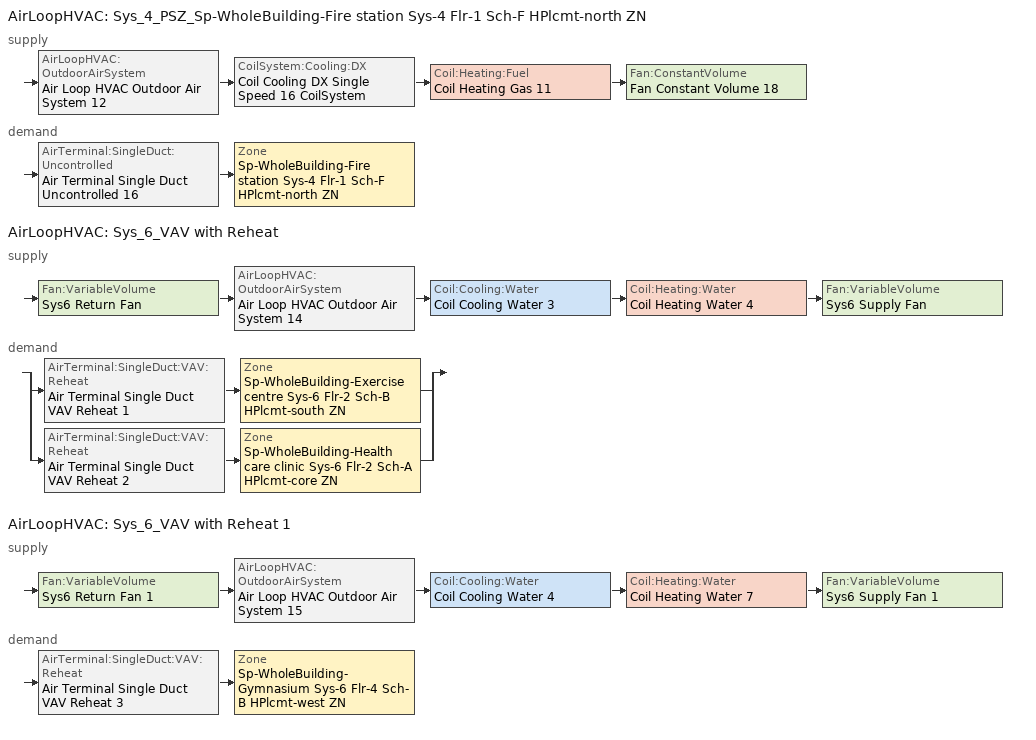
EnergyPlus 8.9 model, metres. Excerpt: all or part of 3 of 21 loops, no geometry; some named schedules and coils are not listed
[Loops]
AirLoopHVAC 'Sys_4_PSZ_Sp-WholeBuilding-Fire station Sys-4 Flr-1 Sch-F HPlcmt-north ZN'
 supply: AirLoopHVAC:OutdoorAirSystem 'Air Loop HVAC Outdoor Air System 12' > CoilSystem:Cooling:DX 'Coil Cooling DX Single Speed 16 CoilSystem' > Coil:Heating:Fuel 'Coil Heating Gas 11' > Fan:ConstantVolume 'Fan Constant Volume 18'
 demand: AirTerminal:SingleDuct:Uncontrolled 'Air Terminal Single Duct Uncontrolled 16' > Zone 'Sp-WholeBuilding-Fire station Sys-4 Flr-1 Sch-F HPlcmt-north ZN'
AirLoopHVAC 'Sys_6_VAV with Reheat'
 supply: Fan:VariableVolume 'Sys6 Return Fan' > AirLoopHVAC:OutdoorAirSystem 'Air Loop HVAC Outdoor Air System 14' > Coil:Cooling:Water 'Coil Cooling Water 3' > Coil:Heating:Water 'Coil Heating Water 4' > Fan:VariableVolume 'Sys6 Supply Fan'
 demand: split
  | AirTerminal:SingleDuct:VAV:Reheat 'Air Terminal Single Duct VAV Reheat 1' > Zone 'Sp-WholeBuilding-Exercise centre Sys-6 Flr-2 Sch-B HPlcmt-south ZN'
  | AirTerminal:SingleDuct:VAV:Reheat 'Air Terminal Single Duct VAV Reheat 2' > Zone 'Sp-WholeBuilding-Health care clinic Sys-6 Flr-2 Sch-A HPlcmt-core ZN'
AirLoopHVAC 'Sys_6_VAV with Reheat 1'
 supply: Fan:VariableVolume 'Sys6 Return Fan 1' > AirLoopHVAC:OutdoorAirSystem 'Air Loop HVAC Outdoor Air System 15' > Coil:Cooling:Water 'Coil Cooling Water 4' > Coil:Heating:Water 'Coil Heating Water 7' > Fan:VariableVolume 'Sys6 Supply Fan 1'
 demand: AirTerminal:SingleDuct:VAV:Reheat 'Air Terminal Single Duct VAV Reheat 3' > Zone 'Sp-WholeBuilding-Gymnasium Sys-6 Flr-4 Sch-B HPlcmt-west ZN'
[ZoneControl:Thermostat] Control Object Type 1=ThermostatSetpoint:DualSetpoint
Name | Zone or ZoneList | Control Type Schedule | Control Name 1
Sp-WholeBuilding-Exercise centre Sys-6 Flr-2 Sch-B HPlcmt-south ZN Thermostat | Sp-WholeBuilding-Exercise centre Sys-6 Flr-2 Sch-B HPlcmt-south ZN | Sp-WholeBuilding-Exercise centre Sys-6 Flr-2 Sch-B HPlcmt-south ZN Thermostat Schedule | Exercise centre WholeBuilding Thermostat 2
Sp-WholeBuilding-Fire station Sys-4 Flr-1 Sch-F HPlcmt-north ZN Thermostat | Sp-WholeBuilding-Fire station Sys-4 Flr-1 Sch-F HPlcmt-north ZN | Sp-WholeBuilding-Fire station Sys-4 Flr-1 Sch-F HPlcmt-north ZN Thermostat Schedule | Fire station WholeBuilding Thermostat 2
Sp-WholeBuilding-Gymnasium Sys-6 Flr-4 Sch-B HPlcmt-west ZN Thermostat | Sp-WholeBuilding-Gymnasium Sys-6 Flr-4 Sch-B HPlcmt-west ZN | Sp-WholeBuilding-Gymnasium Sys-6 Flr-4 Sch-B HPlcmt-west ZN Thermostat Schedule | Gymnasium WholeBuilding Thermostat 2
Sp-WholeBuilding-Health care clinic Sys-6 Flr-2 Sch-A HPlcmt-core ZN Thermostat | Sp-WholeBuilding-Health care clinic Sys-6 Flr-2 Sch-A HPlcmt-core ZN | Sp-WholeBuilding-Health care clinic Sys-6 Flr-2 Sch-A HPlcmt-core ZN Thermostat Schedule | Health care clinic WholeBuilding Thermostat 2
[ThermostatSetpoint:DualSetpoint]
Name | Heating Setpoint Temperature Schedule | Cooling Setpoint Temperature Schedule
Exercise centre WholeBuilding Thermostat 2; Gymnasium WholeBuilding Thermostat 2 | NECB-B-Thermostat Setpoint-Heating | NECB-B-Thermostat Setpoint-Cooling
Fire station WholeBuilding Thermostat 2 | NECB-F-Thermostat Setpoint-Heating | NECB-F-Thermostat Setpoint-Cooling
Health care clinic WholeBuilding Thermostat 2 | NECB-A-Thermostat Setpoint-Heating | NECB-A-Thermostat Setpoint-Cooling
[AirTerminal:SingleDuct:Uncontrolled]
Air Terminal Single Duct Uncontrolled 16: Availability Schedule=Always On Discrete; Maximum Air Flow Rate {m3/s}=AutoSize
[Zone equipment]
Sp-WholeBuilding-Exercise centre Sys-6 Flr-2 Sch-B HPlcmt-south ZN: Air Terminal Single Duct VAV Reheat 1, Zone HVAC Baseboard Convective Water 16
Sp-WholeBuilding-Fire station Sys-4 Flr-1 Sch-F HPlcmt-north ZN: Air Terminal Single Duct Uncontrolled 16, Zone HVAC Baseboard Convective Water 14
Sp-WholeBuilding-Gymnasium Sys-6 Flr-4 Sch-B HPlcmt-west ZN: Air Terminal Single Duct VAV Reheat 3, Zone HVAC Baseboard Convective Water 18
Sp-WholeBuilding-Health care clinic Sys-6 Flr-2 Sch-A HPlcmt-core ZN: Air Terminal Single Duct VAV Reheat 2, Zone HVAC Baseboard Convective Water 17
[Sizing:Zone] Zone Cooling Design Supply Air Temperature Input Method=SupplyAirTemperature; Zone Cooling Design Supply Air Temperature {C}=13; Zone Cooling Design Supply Air Temperature Difference {deltaC}=11.11; Zone Heating Design Supply Air Temperature Input Method=SupplyAirTemperature; Zone Heating Design Supply Air Temperature {C}=43; Zone Heating Design Supply Air Temperature Difference {deltaC}=11.11; Zone Cooling Design Supply Air Humidity Ratio {kgWater/kgDryAir}=0.0085; Zone Heating Design Supply Air Humidity Ratio {kgWater/kgDryAir}=0.008; Zone Heating Sizing Factor=1.3; Zone Cooling Sizing Factor=1.1; Cooling Design Air Flow Method=DesignDay; Cooling Design Air Flow Rate {m3/s}=0; Cooling Minimum Air Flow per Zone Floor Area {m3/s-m2}=0.000762; Cooling Minimum Air Flow {m3/s}=0; Cooling Minimum Air Flow Fraction=0; Heating Design Air Flow Method=DesignDay; Heating Design Air Flow Rate {m3/s}=0; Heating Maximum Air Flow per Zone Floor Area {m3/s-m2}=0.002032; Heating Maximum Air Flow {m3/s}=0.141576; Heating Maximum Air Flow Fraction=0.3; Account for Dedicated Outdoor Air System=No
Name | Design Specification Outdoor Air Object | Design Specification Zone Air Distribution Object
Sp-WholeBuilding-Exercise centre Sys-6 Flr-2 Sch-B HPlcmt-south ZN | Exercise centre WholeBuilding Ventilation | Sp-WholeBuilding-Exercise centre Sys-6 Flr-2 Sch-B HPlcmt-south ZN Design Spec Zone Air Dist
Sp-WholeBuilding-Fire station Sys-4 Flr-1 Sch-F HPlcmt-north ZN | Fire station WholeBuilding Ventilation | Sp-WholeBuilding-Fire station Sys-4 Flr-1 Sch-F HPlcmt-north ZN Design Spec Zone Air Dist
Sp-WholeBuilding-Gymnasium Sys-6 Flr-4 Sch-B HPlcmt-west ZN | Gymnasium WholeBuilding Ventilation | Sp-WholeBuilding-Gymnasium Sys-6 Flr-4 Sch-B HPlcmt-west ZN Design Spec Zone Air Dist
Sp-WholeBuilding-Health care clinic Sys-6 Flr-2 Sch-A HPlcmt-core ZN | Health care clinic WholeBuilding Ventilation | Sp-WholeBuilding-Health care clinic Sys-6 Flr-2 Sch-A HPlcmt-core ZN Design Spec Zone Air Dist
[DesignSpecification:ZoneAirDistribution] Zone Air Distribution Effectiveness in Cooling Mode=1; Zone Air Distribution Effectiveness in Heating Mode=1
Sp-WholeBuilding-Exercise centre Sys-6 Flr-2 Sch-B HPlcmt-south ZN Design Spec Zone Air Dist; Sp-WholeBuilding-Fire station Sys-4 Flr-1 Sch-F HPlcmt-north ZN Design Spec Zone Air Dist; Sp-WholeBuilding-Gymnasium Sys-6 Flr-4 Sch-B HPlcmt-west ZN Design Spec Zone Air Dist; Sp-WholeBuilding-Health care clinic Sys-6 Flr-2 Sch-A HPlcmt-core ZN Design Spec Zone Air Dist
[Controller:MechanicalVentilation] Availability Schedule=Always On Discrete; Demand Controlled Ventilation=No; System Outdoor Air Method=ZoneSum
Name | Zone Name 1 | Design Specification Outdoor Air Object Name 1 | Design Specification Zone Air Distribution Object Name 1 | Zone Name 2 | Design Specification Outdoor Air Object Name 2 | Design Specification Zone Air Distribution Object Name 2
Controller Mechanical Ventilation 14 | Sp-WholeBuilding-Exercise centre Sys-6 Flr-2 Sch-B HPlcmt-south ZN | Exercise centre WholeBuilding Ventilation | Sp-WholeBuilding-Exercise centre Sys-6 Flr-2 Sch-B HPlcmt-south ZN Design Spec Zone Air Dist | Sp-WholeBuilding-Health care clinic Sys-6 Flr-2 Sch-A HPlcmt-core ZN | Health care clinic WholeBuilding Ventilation | Sp-WholeBuilding-Health care clinic Sys-6 Flr-2 Sch-A HPlcmt-core ZN Design Spec Zone Air Dist
Controller Mechanical Ventilation 12 | Sp-WholeBuilding-Fire station Sys-4 Flr-1 Sch-F HPlcmt-north ZN | Fire station WholeBuilding Ventilation | Sp-WholeBuilding-Fire station Sys-4 Flr-1 Sch-F HPlcmt-north ZN Design Spec Zone Air Dist
Controller Mechanical Ventilation 15 | Sp-WholeBuilding-Gymnasium Sys-6 Flr-4 Sch-B HPlcmt-west ZN | Gymnasium WholeBuilding Ventilation | Sp-WholeBuilding-Gymnasium Sys-6 Flr-4 Sch-B HPlcmt-west ZN Design Spec Zone Air Dist
[DesignSpecification:OutdoorAir] Outdoor Air Method=Sum; Outdoor Air Flow per Person {m3/s-person}=0; Outdoor Air Flow per Zone {m3/s}=0; Outdoor Air Flow Air Changes per Hour {1/hr}=0
Name | Outdoor Air Flow per Zone Floor Area {m3/s-m2}
Exercise centre WholeBuilding Ventilation; Gymnasium WholeBuilding Ventilation | 0.00124968
Fire station WholeBuilding Ventilation | 0.00075184
Health care clinic WholeBuilding Ventilation | 0.002286
[AirTerminal:SingleDuct:VAV:Reheat] Availability Schedule=Always On Discrete; Maximum Air Flow Rate {m3/s}=Autosize; Zone Minimum Air Flow Input Method=Constant; Constant Minimum Air Flow Fraction=0.3; Maximum Hot Water or Steam Flow Rate {m3/s}=Autosize; Minimum Hot Water or Steam Flow Rate {m3/s}=0; Convergence Tolerance=0.001; Damper Heating Action=Normal; Maximum Flow per Zone Floor Area During Reheat {m3/s-m2}=Autocalculate; Maximum Flow Fraction During Reheat=Autocalculate; Maximum Reheat Air Temperature {C}=43
Name | Fixed Minimum Air Flow Rate {m3/s} | Reheat Coil
Air Terminal Single Duct VAV Reheat 1 | 3.75 | Coil Heating Water 5
Air Terminal Single Duct VAV Reheat 3 | 3.75 | Coil Heating Water 8
Air Terminal Single Duct VAV Reheat 2 | 5 | Coil Heating Water 6
[Coil:Heating:Water] Availability Schedule=Always On Discrete; U-Factor Times Area Value {W/K}=Autosize; Maximum Water Flow Rate {m3/s}=Autosize; Performance Input Method=UFactorTimesAreaAndDesignWaterFlowRate; Rated Capacity {W}=Autosize; Rated Inlet Water Temperature {C}=82.2; Rated Inlet Air Temperature {C}=16.6; Rated Outlet Water Temperature {C}=71.1; Rated Outlet Air Temperature {C}=32.2; Rated Ratio for Air and Water Convection=0.5
Coil Heating Water 4; Coil Heating Water 7
[Fan:ConstantVolume]
Fan Constant Volume 18: Availability Schedule=Always On Discrete; Fan Total Efficiency=0.7; Pressure Rise {Pa}=250; Maximum Flow Rate {m3/s}=AutoSize; Motor Efficiency=0.9; Motor In Airstream Fraction=1
[Coil:Cooling:DX:SingleSpeed]
Coil Cooling DX Single Speed 16: Availability Schedule=Always On Discrete; Gross Rated Total Cooling Capacity {W}=Autosize; Gross Rated Sensible Heat Ratio=Autosize; Gross Rated Cooling COP {W/W}=3; Rated Air Flow Rate {m3/s}=Autosize; Rated Evaporator Fan Power Per Volume Flow Rate {W/(m3/s)}=773.3; Total Cooling Capacity Function of Temperature Curve=Curve Biquadratic 35; Total Cooling Capacity Function of Flow Fraction Curve=Curve Quadratic 42; Energy Input Ratio Function of Temperature Curve=Curve Biquadratic 36; Energy Input Ratio Function of Flow Fraction Curve=Curve Quadratic 43; Part Load Fraction Correlation Curve=Curve Cubic 7; Condenser Type=AirCooled; Evaporative Condenser Effectiveness=0; Evaporative Condenser Air Flow Rate {m3/s}=Autosize; Evaporative Condenser Pump Rated Power Consumption {W}=Autosize; Crankcase Heater Capacity {W}=0; Maximum Outdoor Dry-Bulb Temperature for Crankcase Heater Operation {C}=0; Basin Heater Capacity {W/K}=0; Basin Heater Setpoint Temperature {C}=10
[Coil:Cooling:Water] Availability Schedule=Always On Discrete; Design Water Flow Rate {m3/s}=Autosize; Design Air Flow Rate {m3/s}=Autosize; Design Inlet Water Temperature {C}=Autosize; Design Inlet Air Temperature {C}=Autosize; Design Outlet Air Temperature {C}=Autosize; Design Inlet Air Humidity Ratio {kgWater/kgDryAir}=Autosize; Design Outlet Air Humidity Ratio {kgWater/kgDryAir}=Autosize; Type of Analysis=SimpleAnalysis; Heat Exchanger Configuration=CrossFlow
Coil Cooling Water 3; Coil Cooling Water 4
[AirLoopHVAC] Design Supply Air Flow Rate {m3/s}=AutoSize
Sys_4_PSZ_Sp-WholeBuilding-Fire station Sys-4 Flr-1 Sch-F HPlcmt-north ZN; Sys_6_VAV with Reheat; Sys_6_VAV with Reheat 1
[Sizing:System] Type of Load to Size On=Sensible; Design Outdoor Air Flow Rate {m3/s}=Autosize; Preheat Design Temperature {C}=7; Preheat Design Humidity Ratio {kgWater/kgDryAir}=0.008; Precool Design Humidity Ratio {kgWater/kgDryAir}=0.008; Central Cooling Design Supply Air Temperature {C}=13; Type of Zone Sum to Use=NonCoincident; 100% Outdoor Air in Cooling=No; 100% Outdoor Air in Heating=No; Central Cooling Design Supply Air Humidity Ratio {kgWater/kgDryAir}=0.0085; Central Heating Design Supply Air Humidity Ratio {kgWater/kgDryAir}=0.008; Cooling Supply Air Flow Rate Method=DesignDay; Cooling Supply Air Flow Rate {m3/s}=0; Cooling Supply Air Flow Rate Per Floor Area {m3/s-m2}=0.00996765; Cooling Fraction of Autosized Cooling Supply Air Flow Rate=1; Cooling Supply Air Flow Rate Per Unit Cooling Capacity {m3/s-W}=3.94755e-05; Heating Supply Air Flow Rate Method=DesignDay; Heating Supply Air Flow Rate {m3/s}=0; Heating Supply Air Flow Rate Per Floor Area {m3/s-m2}=0.00996765; Heating Fraction of Autosized Heating Supply Air Flow Rate=1; Heating Fraction of Autosized Cooling Supply Air Flow Rate=1; Heating Supply Air Flow Rate Per Unit Heating Capacity {m3/s-W}=3.15882e-05; System Outdoor Air Method=ZoneSum; Zone Maximum Outdoor Air Fraction=1; Cooling Design Capacity Method=CoolingDesignCapacity; Cooling Design Capacity {W}=Autosize; Cooling Design Capacity Per Floor Area {W/m2}=234.7; Fraction of Autosized Cooling Design Capacity=1; Heating Design Capacity Method=HeatingDesignCapacity; Heating Design Capacity {W}=Autosize; Heating Design Capacity Per Floor Area {W/m2}=157; Fraction of Autosized Heating Design Capacity=1; Central Cooling Capacity Control Method=OnOff
Name | Central Heating Maximum System Air Flow Ratio | Precool Design Temperature {C} | Central Heating Design Supply Air Temperature {C}
Sys_4_PSZ_Sp-WholeBuilding-Fire station Sys-4 Flr-1 Sch-F HPlcmt-north ZN | 1 | 13 | 43
Sys_6_VAV with Reheat; Sys_6_VAV with Reheat 1 | 0.3 | 12.8 | 13.1
[Controller:WaterCoil] Control Variable=Temperature; Actuator Variable=Flow; Controller Convergence Tolerance {deltaC}=Autosize; Maximum Actuated Flow {m3/s}=Autosize; Minimum Actuated Flow {m3/s}=0
Name | Action
Controller Water Coil 7; Controller Water Coil 11 | Reverse
Controller Water Coil 6; Controller Water Coil 10 | Normal
[Controller:OutdoorAir] Minimum Outdoor Air Flow Rate {m3/s}=Autosize; Maximum Outdoor Air Flow Rate {m3/s}=Autosize; Economizer Control Type=NoEconomizer; Economizer Control Action Type=ModulateFlow; Economizer Maximum Limit Dry-Bulb Temperature {C}=28; Economizer Maximum Limit Enthalpy {J/kg}=64000; Economizer Minimum Limit Dry-Bulb Temperature {C}=-100; Lockout Type=NoLockout; Minimum Limit Type=FixedMinimum; High Humidity Control=No; Control High Indoor Humidity Based on Outdoor Humidity Ratio=Yes; Heat Recovery Bypass Control Type=BypassWhenWithinEconomizerLimits
Name | Mechanical Ventilation Controller
Controller Outdoor Air 12 | Controller Mechanical Ventilation 12
Controller Outdoor Air 14 | Controller Mechanical Ventilation 14
Controller Outdoor Air 15 | Controller Mechanical Ventilation 15
[SetpointManager:MixedAir] Control Variable=Temperature
Node 245 OS Default SPM; Node 244 OS Default SPM; Node 243 OS Default SPM; Node 302 OS Default SPM; Node 301 OS Default SPM; Node 300 OS Default SPM; Node 299 OS Default SPM; Node 330 OS Default SPM; Node 329 OS Default SPM; Node 328 OS Default SPM; Node 327 OS Default SPM
[CoilSystem:Cooling:DX]
Coil Cooling DX Single Speed 16 CoilSystem: Availability Schedule=Always On Discrete; Cooling Coil=Coil Cooling DX Single Speed 16
[SetpointManager:Scheduled] Control Variable=Temperature
Name | Schedule
Setpoint Manager Scheduled 6 | Supply Air Temp
Setpoint Manager Scheduled 7 | Supply Air Temp 1
[Coil:Heating:Fuel]
Coil Heating Gas 11: Availability Schedule=Always On Discrete; Fuel Type=NaturalGas; Burner Efficiency=0.8; Nominal Capacity {W}=AutoSize; Parasitic Electric Load {W}=0; Parasitic Fuel Load {W}=0
[SetpointManager:SingleZone:Reheat]
Setpoint Manager Single Zone Reheat 11: Control Variable=Temperature; Minimum Supply Air Temperature {C}=13; Maximum Supply Air Temperature {C}=43; Control Zone=Sp-WholeBuilding-Fire station Sys-4 Flr-1 Sch-F HPlcmt-north ZN
[Fan:VariableVolume] Availability Schedule=Always On Discrete; Fan Total Efficiency=0.6045; Pressure Rise {Pa}=1017.592; Maximum Flow Rate {m3/s}=AutoSize; Fan Power Minimum Flow Rate Input Method=FixedFlowRate; Fan Power Minimum Flow Fraction=0; Fan Power Minimum Air Flow Rate {m3/s}=0; Motor Efficiency=0.93; Motor In Airstream Fraction=1; Fan Power Coefficient 1=0.0407599; Fan Power Coefficient 2=0.088045; Fan Power Coefficient 3=-0.0729261; Fan Power Coefficient 4=0.94374; Fan Power Coefficient 5=0
Sys6 Return Fan; Sys6 Supply Fan; Sys6 Return Fan 1; Sys6 Supply Fan 1
[Schedule:Compact]
Sp-WholeBuilding-Exercise centre Sys-6 Flr-2 Sch-B HPlcmt-south ZN Thermostat Schedule; Sp-WholeBuilding-Fire station Sys-4 Flr-1 Sch-F HPlcmt-north ZN Thermostat Schedule; Sp-WholeBuilding-Gymnasium Sys-6 Flr-4 Sch-B HPlcmt-west ZN Thermostat Schedule; Sp-WholeBuilding-Health care clinic Sys-6 Flr-2 Sch-A HPlcmt-core ZN Thermostat Schedule: Through: 12/31, For: AllDays, Until: 24:00, 4
[Schedule:Day:Interval]
NECB-A-Thermostat Setpoint-Heating Sun|Hol Day; NECB-A-Thermostat Setpoint-Heating Sat Day: No, 24:00, 18
NECB-A-Thermostat Setpoint-Heating Default|Wkdy Day; NECB-A-Thermostat Setpoint-Heating Default: No, 06:00, 18, 07:00, 20, 21:00, 22, 24:00, 18
NECB-A-Thermostat Setpoint-Cooling Sun|Hol Day: No, 24:00, 35
NECB-B-Thermostat Setpoint-Heating Sun|Hol Day: No, 01:00, 18, 02:00, 22, 09:00, 18, 10:00, 20, 23:00, 22, 24:00, 18
NECB-B-Thermostat Setpoint-Heating Default|Wkdy Day; NECB-B-Thermostat Setpoint-Heating Sat Day; NECB-B-Thermostat Setpoint-Heating Default: No, 02:00, 22, 08:00, 18, 09:00, 20, 24:00, 22
NECB-B-Thermostat Setpoint-Cooling Sun|Hol Day: No, 09:00, 35, 23:00, 24, 24:00, 35
NECB-B-Thermostat Setpoint-Cooling Default|Wkdy Day; NECB-B-Thermostat Setpoint-Cooling Sat Day; NECB-B-Thermostat Setpoint-Cooling Default: No, 01:00, 24, 08:00, 35, 24:00, 24
NECB-F-Thermostat Setpoint-Heating Sun|Hol Day; NECB-F-Thermostat Setpoint-Heating Default|Wkdy Day; NECB-F-Thermostat Setpoint-Heating Sat Day; NECB-F-Thermostat Setpoint-Heating Default: No, 01:00, 22, 07:00, 18, 08:00, 20, 24:00, 22
NECB-F-Thermostat Setpoint-Cooling Sun|Hol Day; NECB-F-Thermostat Setpoint-Cooling Default|Wkdy Day; NECB-F-Thermostat Setpoint-Cooling Sat Day; NECB-F-Thermostat Setpoint-Cooling Default: No, 24:00, 24
Supply Air Temp Default; Supply Air Temp Default 1: No, 24:00, 13
[Schedule:Week:Daily]
NECB-A-Thermostat Setpoint-Heating Week Rule - Jan1-Dec31: NECB-A-Thermostat Setpoint-Heating Sun|Hol Day, NECB-A-Thermostat Setpoint-Heating Default|Wkdy Day, NECB-A-Thermostat Setpoint-Heating Default|Wkdy Day, NECB-A-Thermostat Setpoint-Heating Default|Wkdy Day, NECB-A-Thermostat Setpoint-Heating Default|Wkdy Day, NECB-A-Thermostat Setpoint-Heating Default|Wkdy Day, NECB-A-Thermostat Setpoint-Heating Sat Day, NECB-A-Thermostat Setpoint-Heating Default, NECB-A-Thermostat Setpoint-Heating Default, NECB-A-Thermostat Setpoint-Heating Default, NECB-A-Thermostat Setpoint-Heating Default, NECB-A-Thermostat Setpoint-Heating Default
NECB-A-Thermostat Setpoint-Cooling Week Rule - Jan1-Dec31: NECB-A-Thermostat Setpoint-Cooling Sun|Hol Day, NECB-A-Thermostat Setpoint-Cooling Default|Wkdy Day, NECB-A-Thermostat Setpoint-Cooling Default|Wkdy Day, NECB-A-Thermostat Setpoint-Cooling Default|Wkdy Day, NECB-A-Thermostat Setpoint-Cooling Default|Wkdy Day, NECB-A-Thermostat Setpoint-Cooling Default|Wkdy Day, NECB-A-Thermostat Setpoint-Cooling Sat Day, NECB-A-Thermostat Setpoint-Cooling Default, NECB-A-Thermostat Setpoint-Cooling Default, NECB-A-Thermostat Setpoint-Cooling Default, NECB-A-Thermostat Setpoint-Cooling Default, NECB-A-Thermostat Setpoint-Cooling Default
NECB-B-Thermostat Setpoint-Heating Week Rule - Jan1-Dec31: NECB-B-Thermostat Setpoint-Heating Sun|Hol Day, NECB-B-Thermostat Setpoint-Heating Default|Wkdy Day, NECB-B-Thermostat Setpoint-Heating Default|Wkdy Day, NECB-B-Thermostat Setpoint-Heating Default|Wkdy Day, NECB-B-Thermostat Setpoint-Heating Default|Wkdy Day, NECB-B-Thermostat Setpoint-Heating Default|Wkdy Day, NECB-B-Thermostat Setpoint-Heating Sat Day, NECB-B-Thermostat Setpoint-Heating Default, NECB-B-Thermostat Setpoint-Heating Default, NECB-B-Thermostat Setpoint-Heating Default, NECB-B-Thermostat Setpoint-Heating Default, NECB-B-Thermostat Setpoint-Heating Default
NECB-B-Thermostat Setpoint-Cooling Week Rule - Jan1-Dec31: NECB-B-Thermostat Setpoint-Cooling Sun|Hol Day, NECB-B-Thermostat Setpoint-Cooling Default|Wkdy Day, NECB-B-Thermostat Setpoint-Cooling Default|Wkdy Day, NECB-B-Thermostat Setpoint-Cooling Default|Wkdy Day, NECB-B-Thermostat Setpoint-Cooling Default|Wkdy Day, NECB-B-Thermostat Setpoint-Cooling Default|Wkdy Day, NECB-B-Thermostat Setpoint-Cooling Sat Day, NECB-B-Thermostat Setpoint-Cooling Default, NECB-B-Thermostat Setpoint-Cooling Default, NECB-B-Thermostat Setpoint-Cooling Default, NECB-B-Thermostat Setpoint-Cooling Default, NECB-B-Thermostat Setpoint-Cooling Default
NECB-F-Thermostat Setpoint-Heating Week Rule - Jan1-Dec31: NECB-F-Thermostat Setpoint-Heating Sun|Hol Day, NECB-F-Thermostat Setpoint-Heating Default|Wkdy Day, NECB-F-Thermostat Setpoint-Heating Default|Wkdy Day, NECB-F-Thermostat Setpoint-Heating Default|Wkdy Day, NECB-F-Thermostat Setpoint-Heating Default|Wkdy Day, NECB-F-Thermostat Setpoint-Heating Default|Wkdy Day, NECB-F-Thermostat Setpoint-Heating Sat Day, NECB-F-Thermostat Setpoint-Heating Default, NECB-F-Thermostat Setpoint-Heating Default, NECB-F-Thermostat Setpoint-Heating Default, NECB-F-Thermostat Setpoint-Heating Default, NECB-F-Thermostat Setpoint-Heating Default
NECB-F-Thermostat Setpoint-Cooling Week Rule - Jan1-Dec31: NECB-F-Thermostat Setpoint-Cooling Sun|Hol Day, NECB-F-Thermostat Setpoint-Cooling Default|Wkdy Day, NECB-F-Thermostat Setpoint-Cooling Default|Wkdy Day, NECB-F-Thermostat Setpoint-Cooling Default|Wkdy Day, NECB-F-Thermostat Setpoint-Cooling Default|Wkdy Day, NECB-F-Thermostat Setpoint-Cooling Default|Wkdy Day, NECB-F-Thermostat Setpoint-Cooling Sat Day, NECB-F-Thermostat Setpoint-Cooling Default, NECB-F-Thermostat Setpoint-Cooling Default, NECB-F-Thermostat Setpoint-Cooling Default, NECB-F-Thermostat Setpoint-Cooling Default, NECB-F-Thermostat Setpoint-Cooling Default
Supply Air Temp Week Rule - Jan1-Dec31: Supply Air Temp Default, Supply Air Temp Default, Supply Air Temp Default, Supply Air Temp Default, Supply Air Temp Default, Supply Air Temp Default, Supply Air Temp Default, Supply Air Temp Default, Supply Air Temp Default, Supply Air Temp Default, Supply Air Temp Default, Supply Air Temp Default
Supply Air Temp 1 Week Rule - Jan1-Dec31: Supply Air Temp Default 1, Supply Air Temp Default 1, Supply Air Temp Default 1, Supply Air Temp Default 1, Supply Air Temp Default 1, Supply Air Temp Default 1, Supply Air Temp Default 1, Supply Air Temp Default 1, Supply Air Temp Default 1, Supply Air Temp Default 1, Supply Air Temp Default 1, Supply Air Temp Default 1
[Schedule:Year]
NECB-A-Thermostat Setpoint-Heating: NECB-A-Thermostat Setpoint-Heating Week Rule - Jan1-Dec31, 1, 1, 12, 31
NECB-A-Thermostat Setpoint-Cooling: NECB-A-Thermostat Setpoint-Cooling Week Rule - Jan1-Dec31, 1, 1, 12, 31
NECB-B-Thermostat Setpoint-Heating: NECB-B-Thermostat Setpoint-Heating Week Rule - Jan1-Dec31, 1, 1, 12, 31
NECB-B-Thermostat Setpoint-Cooling: NECB-B-Thermostat Setpoint-Cooling Week Rule - Jan1-Dec31, 1, 1, 12, 31
NECB-F-Thermostat Setpoint-Heating: NECB-F-Thermostat Setpoint-Heating Week Rule - Jan1-Dec31, 1, 1, 12, 31
NECB-F-Thermostat Setpoint-Cooling: NECB-F-Thermostat Setpoint-Cooling Week Rule - Jan1-Dec31, 1, 1, 12, 31
Supply Air Temp: Supply Air Temp Week Rule - Jan1-Dec31, 1, 1, 12, 31
Supply Air Temp 1: Supply Air Temp 1 Week Rule - Jan1-Dec31, 1, 1, 12, 31
[Schedule:Constant]
Always On Discrete: Hourly Value=1
[Curve:Biquadratic] Minimum Value of x {BasedOnField A2}=13; Maximum Value of x {BasedOnField A2}=24; Minimum Value of y {BasedOnField A3}=24; Maximum Value of y {BasedOnField A3}=46
Name | Coefficient1 Constant | Coefficient2 x | Coefficient3 x**2 | Coefficient4 y | Coefficient5 y**2 | Coefficient6 x*y
Curve Biquadratic 35 | 0.867905 | 0.0142459 | 0.000554364 | -0.00755748 | 3.3048e-05 | -0.000191808
Curve Biquadratic 36 | 0.116936 | 0.0284933 | -0.000411156 | 0.0214108 | 0.000161028 | -0.000679104
[Curve:Quadratic] Coefficient1 Constant=1; Coefficient2 x=0; Coefficient3 x**2=0; Minimum Value of x {BasedOnField A2}=0; Maximum Value of x {BasedOnField A2}=1
Curve Quadratic 42; Curve Quadratic 43
[Curve:Cubic]
Curve Cubic 7: Coefficient1 Constant=0.0277; Coefficient2 x=4.9151; Coefficient3 x**2=-8.184; Coefficient4 x**3=4.2702; Minimum Value of x {BasedOnField A2}=0.7; Maximum Value of x {BasedOnField A2}=1
